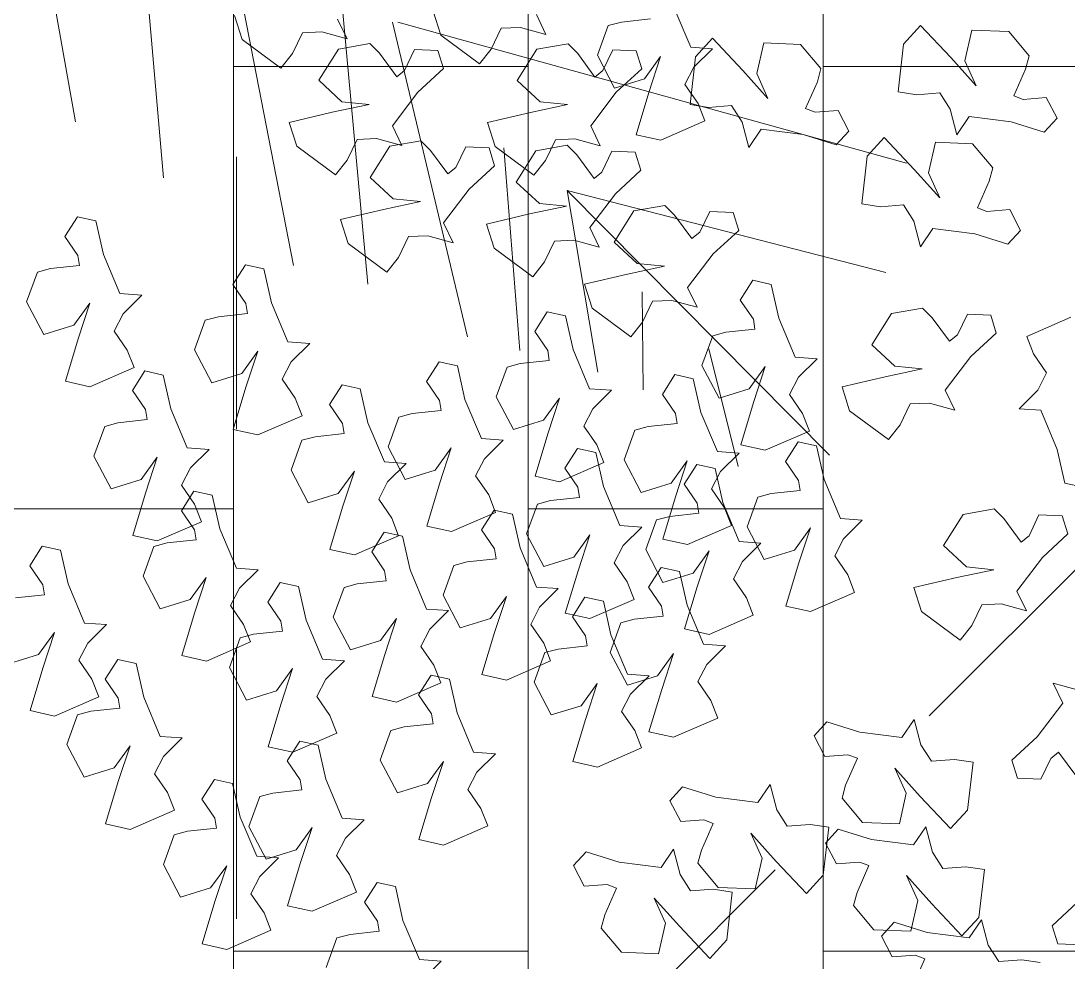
# Model space of a CAD drawing. Header units: metres. Extents: x 8 to 2416, y -346 to 476.
# Drawn here: x 26.9525 to 27.4336, y 45.8587 to 46.2911 of the extents above; entities that cross this region are included whole.
import ezdxf

# ---------------------------------------------------------------- set-up
doc = ezdxf.new("R2010")
doc.units = ezdxf.units.M
doc.linetypes.add('0', pattern=[0])
doc.linetypes.add('HIDDEN2', pattern=[0.1875, 0.125, -0.0625])
doc.layers.get('0').update_dxf_attribs({"color": 250, "linetype": '0', "lineweight": 20})
doc.layers.add('ARBOLES', color=86, linetype='Continuous', lineweight=0)
doc.layers.add('baños', color=140, linetype='Continuous', lineweight=0)
doc.layers.add('hatch piso', color=253, linetype='Continuous', lineweight=0, transparency=0.7)
doc.layers.add('Techos 1', color=7, linetype='HIDDEN2', lineweight=9, true_color=0x42391a)

# ---------------------------------------------------------------- blocks, each defined once
blk = doc.blocks.new('palma a')
at = {"layer": 'ARBOLES', "color": 87, "true_color": 0x4f6a34}
for p, q in [((1165.69904, 91.00762), (1165.7683, 90.61453)), ((1165.79149, 90.89186), (1165.81845, 90.58264)), ((1165.83207, 90.84302), (1165.89236, 90.53274)), ((1165.91688, 90.71613), (1165.93474, 90.52216)), ((1165.9487, 90.67138), (1165.9914, 90.49217)), ((1165.95183, 90.6714), (1166.24144, 90.59107)), ((1166.01213, 90.59973), (1166.02122, 90.48449)), ((1166.04822, 90.57555), (1166.06558, 90.4721)), ((1166.04822, 90.57555), (1166.19757, 90.42492)), ((1166.04822, 90.57555), (1166.22954, 90.5288)), ((1166.09092, 90.51778), (1166.09141, 90.46204)), ((1166.12889, 90.48543), (1166.14564, 90.41831))]:
    blk.add_line(p, q, dxfattribs=at)
blk = doc.blocks.new('TREES')
at = {"layer": 'ARBOLES', "color": 252, "true_color": 0x8da178}
for p, q in [((-0.04252, 0.05906), (-0.0466, 0.06668)), ((0.00379, 0.06784), (0.00069, 0.06375)), ((0.01055, 0.06189), (0.00379, 0.06784)), ((0.01428, 0.06788), (0.01346, 0.06151)), ((0.02182, 0.06829), (0.01428, 0.06788)), ((0.02641, 0.06375), (0.02182, 0.06829)), ((-0.07218, 0.05887), (-0.07449, 0.06271)), ((-0.05708, 0.06282), (-0.0597, 0.06185)), ((-0.05124, 0.06402), (-0.05708, 0.06282)), ((0.00069, 0.06375), (0.00049, 0.05392)), ((0.02594, 0.061), (0.02641, 0.06375)), ((-0.09551, 0.06143), (-0.09352, 0.05671)), ((-0.0597, 0.06185), (-0.06133, 0.05561)), ((-0.03826, 0.06127), (-0.04136, 0.05718)), ((-0.0315, 0.05532), (-0.03826, 0.06127)), ((-0.02777, 0.06131), (-0.02859, 0.05494)), ((-0.02023, 0.06172), (-0.02777, 0.06131)), ((-0.01564, 0.05718), (-0.02023, 0.06172)), ((0.01622, 0.05665), (0.01055, 0.06189)), ((0.01346, 0.06151), (0.01622, 0.05665)), ((0.02406, 0.05535), (0.02594, 0.061)), ((-0.11248, 0.05417), (-0.1148, 0.05801)), ((-0.083, 0.05484), (-0.08138, 0.05925)), ((-0.08138, 0.05925), (-0.07745, 0.0598)), ((-0.07745, 0.0598), (-0.07218, 0.05887)), ((-0.03804, 0.05914), (-0.04252, 0.05906)), ((-0.04148, 0.05504), (-0.03804, 0.05914)), ((-0.13581, 0.05674), (-0.13382, 0.05201)), ((-0.09352, 0.05671), (-0.08511, 0.05162)), ((-0.07373, 0.05568), (-0.07715, 0.04895)), ((-0.06751, 0.05739), (-0.07373, 0.05568)), ((-0.06536, 0.05561), (-0.06751, 0.05739)), ((-0.0614, 0.05115), (-0.06536, 0.05561)), ((-0.06133, 0.05561), (-0.0572, 0.04928)), ((-0.05831, 0.05701), (-0.05993, 0.0526)), ((-0.05355, 0.05726), (-0.05831, 0.05701)), ((-0.05206, 0.05373), (-0.05355, 0.05726)), ((-0.05128, 0.05175), (-0.04845, 0.05658)), ((-0.04845, 0.05658), (-0.05015, 0.04905)), ((-0.04136, 0.05718), (-0.04156, 0.04735)), ((-0.01611, 0.05443), (-0.01564, 0.05718)), ((0.03068, 0.0556), (0.02605, 0.0548)), ((0.03328, 0.0516), (0.03068, 0.0556)), ((-0.1233, 0.05014), (-0.12168, 0.05455)), ((-0.12168, 0.05455), (-0.11775, 0.0551)), ((-0.11775, 0.0551), (-0.11248, 0.05417)), ((-0.10781, 0.05364), (-0.11403, 0.05193)), ((-0.10566, 0.05186), (-0.10781, 0.05364)), ((-0.09385, 0.05351), (-0.09861, 0.05326)), ((-0.09236, 0.04998), (-0.09385, 0.05351)), ((-0.08511, 0.05162), (-0.083, 0.05484)), ((-0.05678, 0.04846), (-0.05206, 0.05373)), ((-0.04297, 0.05136), (-0.04148, 0.05504)), ((-0.02583, 0.05007), (-0.0315, 0.05532)), ((-0.02859, 0.05494), (-0.02583, 0.05007)), ((-0.01799, 0.04878), (-0.01611, 0.05443)), ((0.00049, 0.05392), (0.00433, 0.05371)), ((0.00433, 0.05371), (0.00896, 0.05451)), ((0.00896, 0.05451), (0.0114, 0.05138)), ((0.02605, 0.0548), (0.02406, 0.05535)), ((-0.13382, 0.05201), (-0.12541, 0.04692)), ((-0.11403, 0.05193), (-0.11745, 0.0452)), ((-0.1017, 0.0474), (-0.10566, 0.05186)), ((-0.09861, 0.05326), (-0.10023, 0.04885)), ((-0.05993, 0.0526), (-0.0614, 0.05115)), ((-0.0572, 0.04928), (-0.05128, 0.05175)), ((-0.03996, 0.04775), (-0.04297, 0.05136)), ((0.0114, 0.05138), (0.01324, 0.04635)), ((0.03096, 0.04854), (0.03328, 0.0516)), ((-0.12541, 0.04692), (-0.1233, 0.05014)), ((-0.09708, 0.04471), (-0.09236, 0.04998)), ((0.01324, 0.04635), (0.0154, 0.05028)), ((0.0154, 0.05028), (0.02404, 0.05)), ((0.02404, 0.05), (0.03096, 0.04854)), ((-0.10023, 0.04885), (-0.1017, 0.0474)), ((-0.07715, 0.04895), (-0.07204, 0.04505)), ((-0.06134, 0.04112), (-0.05678, 0.04846)), ((-0.05015, 0.04905), (-0.05193, 0.04022)), ((-0.04156, 0.04735), (-0.03772, 0.04714)), ((-0.03822, 0.04432), (-0.03996, 0.04775)), ((-0.03772, 0.04714), (-0.03309, 0.04794)), ((-0.03309, 0.04794), (-0.03065, 0.04481)), ((-0.016, 0.04822), (-0.01799, 0.04878)), ((-0.01137, 0.04902), (-0.016, 0.04822)), ((-0.00877, 0.04502), (-0.01137, 0.04902)), ((-0.11745, 0.0452), (-0.11235, 0.0413)), ((-0.06645, 0.04501), (-0.07382, 0.04272)), ((-0.07204, 0.04505), (-0.06645, 0.04501)), ((-0.01109, 0.04197), (-0.00877, 0.04502)), ((-0.10164, 0.03737), (-0.09708, 0.04471)), ((-0.04684, 0.03958), (-0.03822, 0.04432)), ((-0.03065, 0.04481), (-0.02881, 0.03978)), ((-0.02881, 0.03978), (-0.02665, 0.04371)), ((-0.02665, 0.04371), (-0.01801, 0.04343)), ((-0.01801, 0.04343), (-0.01109, 0.04197)), ((-0.00146, 0.04438), (-0.00456, 0.04029)), ((0.0053, 0.03842), (-0.00146, 0.04438)), ((0.00903, 0.04442), (0.00821, 0.03805)), ((0.01657, 0.04482), (0.00903, 0.04442)), ((0.02116, 0.04029), (0.01657, 0.04482)), ((-0.10675, 0.04126), (-0.11412, 0.03897)), ((-0.11235, 0.0413), (-0.10675, 0.04126)), ((-0.07382, 0.04272), (-0.08236, 0.03984)), ((-0.05903, 0.03728), (-0.06134, 0.04112)), ((-0.11412, 0.03897), (-0.12266, 0.03609)), ((-0.08236, 0.03984), (-0.08037, 0.03512)), ((-0.05193, 0.04022), (-0.04684, 0.03958)), ((-0.00456, 0.04029), (-0.00476, 0.03046)), ((0.02069, 0.03754), (0.02116, 0.04029)), ((-0.09933, 0.03353), (-0.10164, 0.03737)), ((-0.06576, 0.03674), (-0.07198, 0.03504)), ((-0.06985, 0.03325), (-0.06823, 0.03766)), ((-0.06823, 0.03766), (-0.0643, 0.03821)), ((-0.06361, 0.03497), (-0.06576, 0.03674)), ((-0.0643, 0.03821), (-0.05903, 0.03728)), ((-0.05656, 0.03637), (-0.05818, 0.03196)), ((-0.0518, 0.03662), (-0.05656, 0.03637)), ((-0.05031, 0.03308), (-0.0518, 0.03662)), ((0.01097, 0.03318), (0.0053, 0.03842)), ((0.00821, 0.03805), (0.01097, 0.03318)), ((0.01881, 0.03188), (0.02069, 0.03754)), ((-0.12266, 0.03609), (-0.12067, 0.03137)), ((-0.10853, 0.03391), (-0.1046, 0.03446)), ((-0.1046, 0.03446), (-0.09933, 0.03353)), ((-0.09554, 0.03487), (-0.10176, 0.03316)), ((-0.09339, 0.03309), (-0.09554, 0.03487)), ((-0.08634, 0.03449), (-0.08796, 0.03009)), ((-0.08158, 0.03474), (-0.08634, 0.03449)), ((-0.08009, 0.03121), (-0.08158, 0.03474)), ((-0.08037, 0.03512), (-0.07195, 0.03003)), ((-0.07198, 0.03504), (-0.0754, 0.0283)), ((-0.05965, 0.03051), (-0.06361, 0.03497)), ((-0.11015, 0.0295), (-0.10853, 0.03391)), ((-0.10176, 0.03316), (-0.10518, 0.02643)), ((-0.08944, 0.02863), (-0.09339, 0.03309)), ((-0.07195, 0.03003), (-0.06985, 0.03325)), ((-0.05503, 0.02782), (-0.05031, 0.03308)), ((0.02543, 0.03213), (0.02081, 0.03133)), ((0.02803, 0.02813), (0.02543, 0.03213)), ((-0.12067, 0.03137), (-0.11226, 0.02628)), ((-0.08796, 0.03009), (-0.08944, 0.02863)), ((-0.08481, 0.02594), (-0.08009, 0.03121)), ((-0.05818, 0.03196), (-0.05965, 0.03051)), ((-0.00476, 0.03046), (-0.00092, 0.03025)), ((-0.00092, 0.03025), (0.00371, 0.03105)), ((0.00371, 0.03105), (0.00615, 0.02792)), ((0.02081, 0.03133), (0.01881, 0.03188)), ((-0.11226, 0.02628), (-0.11015, 0.0295)), ((-0.0754, 0.0283), (-0.07029, 0.02441)), ((-0.05959, 0.02047), (-0.05503, 0.02782)), ((0.00615, 0.02792), (0.00799, 0.02289)), ((0.02571, 0.02508), (0.02803, 0.02813)), ((-0.10518, 0.02643), (-0.10008, 0.02253)), ((-0.08938, 0.0186), (-0.08481, 0.02594)), ((-0.04473, 0.0264), (-0.05095, 0.0247)), ((-0.04257, 0.02462), (-0.04473, 0.0264)), ((-0.03552, 0.02603), (-0.03714, 0.02162)), ((-0.03076, 0.02627), (-0.03552, 0.02603)), ((-0.02927, 0.02274), (-0.03076, 0.02627)), ((0.00799, 0.02289), (0.01015, 0.02681)), ((0.01015, 0.02681), (0.01879, 0.02653)), ((0.01879, 0.02653), (0.02571, 0.02508)), ((-0.0647, 0.02437), (-0.07207, 0.02208)), ((-0.07029, 0.02441), (-0.0647, 0.02437)), ((-0.05095, 0.0247), (-0.05436, 0.01796)), ((-0.03862, 0.02016), (-0.04257, 0.02462)), ((-0.09448, 0.0225), (-0.10186, 0.0202)), ((-0.10008, 0.02253), (-0.09448, 0.0225)), ((-0.07207, 0.02208), (-0.08061, 0.0192)), ((-0.03714, 0.02162), (-0.03862, 0.02016)), ((-0.03399, 0.01748), (-0.02927, 0.02274)), ((-0.10186, 0.0202), (-0.11039, 0.01733)), ((-0.05728, 0.01664), (-0.05959, 0.02047)), ((-0.11039, 0.01733), (-0.1084, 0.0126)), ((-0.08706, 0.01476), (-0.08938, 0.0186)), ((-0.08061, 0.0192), (-0.07862, 0.01447)), ((-0.06648, 0.01701), (-0.06255, 0.01757)), ((-0.06255, 0.01757), (-0.05728, 0.01664)), ((-0.05436, 0.01796), (-0.04926, 0.01407)), ((-0.03856, 0.01013), (-0.03399, 0.01748)), ((-0.09788, 0.01073), (-0.09626, 0.01514)), ((-0.09626, 0.01514), (-0.09233, 0.01569)), ((-0.09233, 0.01569), (-0.08706, 0.01476)), ((-0.0681, 0.01261), (-0.06648, 0.01701)), ((-0.16389, 0.01286), (-0.16606, 0.00861)), ((-0.16009, 0.01238), (-0.16389, 0.01286)), ((-0.07862, 0.01447), (-0.07021, 0.00938)), ((-0.04366, 0.01403), (-0.05104, 0.01174)), ((-0.04926, 0.01407), (-0.04366, 0.01403)), ((-0.02543, 0.01286), (-0.0276, 0.00861)), ((-0.02163, 0.01238), (-0.02543, 0.01286)), ((-0.15789, 0.00566), (-0.16009, 0.01238)), ((-0.1084, 0.0126), (-0.09999, 0.00751)), ((-0.09999, 0.00751), (-0.09788, 0.01073)), ((-0.07021, 0.00938), (-0.0681, 0.01261)), ((-0.05104, 0.01174), (-0.05957, 0.00886)), ((-0.01943, 0.00566), (-0.02163, 0.01238)), ((0.03991, 0.01142), (0.03129, 0.00668)), ((-0.16606, 0.00861), (-0.16305, 0.005)), ((-0.05957, 0.00886), (-0.05758, 0.00413)), ((-0.03624, 0.0063), (-0.03856, 0.01013)), ((-0.0276, 0.00861), (-0.02459, 0.005)), ((0.00337, 0.00875), (-0.00005, 0.00202)), ((0.00959, 0.01046), (0.00337, 0.00875)), ((0.01174, 0.00868), (0.00959, 0.01046)), ((0.0157, 0.00422), (0.01174, 0.00868)), ((0.0188, 0.01008), (0.01717, 0.00567)), ((0.02356, 0.01033), (0.0188, 0.01008)), ((0.02504, 0.0068), (0.02356, 0.01033)), ((-0.04706, 0.00226), (-0.04544, 0.00667)), ((-0.04544, 0.00667), (-0.04151, 0.00722)), ((-0.04151, 0.00722), (-0.03624, 0.0063)), ((0.02032, 0.00153), (0.02504, 0.0068)), ((0.03129, 0.00668), (0.03303, 0.00325)), ((-0.16305, 0.005), (-0.16253, 0.003)), ((-0.15381, -0.00196), (-0.15789, 0.00566)), ((-0.12884, 0.00629), (-0.13101, 0.00204)), ((-0.12504, 0.00581), (-0.12884, 0.00629)), ((-0.12284, -0.00091), (-0.12504, 0.00581)), ((-0.02459, 0.005), (-0.02407, 0.003)), ((-0.01535, -0.00196), (-0.01943, 0.00566)), ((0.01717, 0.00567), (0.0157, 0.00422)), ((-0.16253, 0.003), (-0.16837, 0.0018)), ((-0.06662, 0.00254), (-0.06879, -0.00171)), ((-0.06282, 0.00206), (-0.06662, 0.00254)), ((-0.05758, 0.00413), (-0.04917, -0.00096)), ((-0.04917, -0.00096), (-0.04706, 0.00226)), ((-0.02407, 0.003), (-0.02991, 0.0018)), ((0.03303, 0.00325), (0.03604, -0.00036)), ((-0.17098, 0.00083), (-0.17261, -0.00541)), ((-0.16837, 0.0018), (-0.17098, 0.00083)), ((-0.13101, 0.00204), (-0.128, -0.00157)), ((-0.06062, -0.00466), (-0.06282, 0.00206)), ((-0.03253, 0.00083), (-0.03416, -0.00541)), ((-0.02991, 0.0018), (-0.03253, 0.00083)), ((-0.00005, 0.00202), (0.00506, -0.00188)), ((0.01576, -0.00581), (0.02032, 0.00153)), ((-0.14933, -0.00188), (-0.15381, -0.00196)), ((-0.15277, -0.00598), (-0.14933, -0.00188)), ((-0.128, -0.00157), (-0.12748, -0.00357)), ((-0.11876, -0.00854), (-0.12284, -0.00091)), ((-0.06879, -0.00171), (-0.06578, -0.00532)), ((-0.01087, -0.00188), (-0.01535, -0.00196)), ((-0.01431, -0.00598), (-0.01087, -0.00188)), ((0.01066, -0.00192), (0.00328, -0.00421)), ((0.00506, -0.00188), (0.01066, -0.00192)), ((0.03604, -0.00036), (0.03455, -0.00404)), ((-0.12748, -0.00357), (-0.13332, -0.00477)), ((0.00328, -0.00421), (-0.00526, -0.00709)), ((0.03455, -0.00404), (0.03111, -0.00814)), ((-0.17261, -0.00541), (-0.16849, -0.01174)), ((-0.16257, -0.00927), (-0.15973, -0.00444)), ((-0.15973, -0.00444), (-0.16144, -0.01197)), ((-0.15426, -0.00966), (-0.15277, -0.00598)), ((-0.13593, -0.00574), (-0.13756, -0.01198)), ((-0.13332, -0.00477), (-0.13593, -0.00574)), ((-0.06578, -0.00532), (-0.06526, -0.00732)), ((-0.05654, -0.01229), (-0.06062, -0.00466)), ((-0.03416, -0.00541), (-0.03004, -0.01174)), ((-0.02411, -0.00927), (-0.02128, -0.00444)), ((-0.02128, -0.00444), (-0.02298, -0.01197)), ((-0.0158, -0.00966), (-0.01431, -0.00598)), ((0.01808, -0.00965), (0.01576, -0.00581)), ((-0.11428, -0.00845), (-0.11876, -0.00854)), ((-0.11772, -0.01255), (-0.11428, -0.00845)), ((-0.0711, -0.00852), (-0.07371, -0.00949)), ((-0.06526, -0.00732), (-0.0711, -0.00852)), ((-0.03945, -0.0078), (-0.04162, -0.01205)), ((-0.03565, -0.00828), (-0.03945, -0.0078)), ((-0.03345, -0.015), (-0.03565, -0.00828)), ((-0.00526, -0.00709), (-0.00327, -0.01181)), ((0.03111, -0.00814), (0.03559, -0.00805)), ((0.03559, -0.00805), (0.03967, -0.01568)), ((-0.16849, -0.01174), (-0.16257, -0.00927)), ((-0.15125, -0.01327), (-0.15426, -0.00966)), ((-0.08765, -0.00968), (-0.08982, -0.01393)), ((-0.08385, -0.01016), (-0.08765, -0.00968)), ((-0.08165, -0.01688), (-0.08385, -0.01016)), ((-0.07371, -0.00949), (-0.07534, -0.01573)), ((-0.03004, -0.01174), (-0.02411, -0.00927)), ((-0.01279, -0.01327), (-0.0158, -0.00966)), ((0.00725, -0.01368), (0.00887, -0.00927)), ((0.00887, -0.00927), (0.0128, -0.00872)), ((0.0128, -0.00872), (0.01808, -0.00965)), ((-0.16144, -0.01197), (-0.16321, -0.0208)), ((-0.13756, -0.01198), (-0.13344, -0.01831)), ((-0.12752, -0.01584), (-0.12468, -0.01101)), ((-0.12468, -0.01101), (-0.12639, -0.01854)), ((-0.1192, -0.01623), (-0.11772, -0.01255)), ((-0.05206, -0.0122), (-0.05654, -0.01229)), ((-0.0555, -0.0163), (-0.05206, -0.0122)), ((-0.04162, -0.01205), (-0.03861, -0.01566)), ((-0.02298, -0.01197), (-0.02476, -0.0208)), ((-0.00327, -0.01181), (0.00515, -0.0169)), ((-0.14951, -0.0167), (-0.15125, -0.01327)), ((-0.08982, -0.01393), (-0.08681, -0.01753)), ((-0.0653, -0.01959), (-0.06246, -0.01476)), ((-0.06246, -0.01476), (-0.06417, -0.02229)), ((-0.01106, -0.0167), (-0.01279, -0.01327)), ((0.00515, -0.0169), (0.00725, -0.01368)), ((-0.15813, -0.02144), (-0.14951, -0.0167)), ((-0.13344, -0.01831), (-0.12752, -0.01584)), ((-0.1162, -0.01984), (-0.1192, -0.01623)), ((-0.10692, -0.01625), (-0.10909, -0.0205)), ((-0.10312, -0.01673), (-0.10692, -0.01625)), ((-0.10092, -0.02345), (-0.10312, -0.01673)), ((-0.07757, -0.0245), (-0.08165, -0.01688)), ((-0.07534, -0.01573), (-0.07122, -0.02206)), ((-0.05698, -0.01998), (-0.0555, -0.0163)), ((-0.03861, -0.01566), (-0.03809, -0.01767)), ((-0.02937, -0.02263), (-0.03345, -0.015)), ((-0.01967, -0.02144), (-0.01106, -0.0167)), ((0.03967, -0.01568), (0.04187, -0.0224)), ((-0.14724, -0.01718), (-0.14941, -0.02142)), ((-0.14344, -0.01766), (-0.14724, -0.01718)), ((-0.14124, -0.02438), (-0.14344, -0.01766)), ((-0.12639, -0.01854), (-0.12816, -0.02737)), ((-0.08681, -0.01753), (-0.08629, -0.01954)), ((-0.04393, -0.01886), (-0.04654, -0.01983)), ((-0.03809, -0.01767), (-0.04393, -0.01886)), ((-0.01317, -0.01907), (-0.01533, -0.02332)), ((-0.00936, -0.01955), (-0.01317, -0.01907)), ((-0.16321, -0.0208), (-0.15813, -0.02144)), ((-0.11446, -0.02327), (-0.1162, -0.01984)), ((-0.10909, -0.0205), (-0.10608, -0.02411)), ((-0.09213, -0.02073), (-0.09475, -0.02171)), ((-0.08629, -0.01954), (-0.09213, -0.02073)), ((-0.07122, -0.02206), (-0.0653, -0.01959)), ((-0.05398, -0.02359), (-0.05698, -0.01998)), ((-0.04654, -0.01983), (-0.04818, -0.02607)), ((-0.02476, -0.0208), (-0.01967, -0.02144)), ((-0.00716, -0.02627), (-0.00936, -0.01955)), ((-0.14941, -0.02142), (-0.1464, -0.02503)), ((-0.12307, -0.02801), (-0.11446, -0.02327)), ((-0.09684, -0.03107), (-0.10092, -0.02345)), ((-0.09475, -0.02171), (-0.09638, -0.02795)), ((-0.06417, -0.02229), (-0.06594, -0.03112)), ((-0.02489, -0.02254), (-0.02937, -0.02263)), ((-0.02833, -0.02664), (-0.02489, -0.02254)), ((-0.01533, -0.02332), (-0.01233, -0.02693)), ((0.04187, -0.0224), (0.04567, -0.02288)), ((-0.1464, -0.02503), (-0.14588, -0.02704)), ((-0.13716, -0.032), (-0.14124, -0.02438)), ((-0.10608, -0.02411), (-0.10556, -0.02611)), ((-0.07309, -0.02441), (-0.07757, -0.0245)), ((-0.07653, -0.02852), (-0.07309, -0.02441)), ((-0.05785, -0.0247), (-0.06002, -0.02894)), ((-0.05405, -0.02517), (-0.05785, -0.0247)), ((-0.05185, -0.0319), (-0.05405, -0.02517)), ((-0.05224, -0.02702), (-0.05398, -0.02359)), ((-0.03813, -0.02993), (-0.0353, -0.0251)), ((-0.0353, -0.0251), (-0.037, -0.03263)), ((-0.03332, -0.02564), (-0.03548, -0.02989)), ((-0.02951, -0.02612), (-0.03332, -0.02564)), ((-0.14588, -0.02704), (-0.15172, -0.02823)), ((-0.12816, -0.02737), (-0.12307, -0.02801)), ((-0.1114, -0.0273), (-0.11401, -0.02828)), ((-0.10556, -0.02611), (-0.1114, -0.0273)), ((-0.08633, -0.0318), (-0.0835, -0.02697)), ((-0.0835, -0.02697), (-0.0852, -0.03451)), ((-0.06085, -0.03176), (-0.05224, -0.02702)), ((-0.04818, -0.02607), (-0.04405, -0.0324)), ((-0.02982, -0.03032), (-0.02833, -0.02664)), ((-0.02731, -0.03284), (-0.02951, -0.02612)), ((-0.01233, -0.02693), (-0.0118, -0.02893)), ((-0.00309, -0.0339), (-0.00716, -0.02627)), ((-0.15433, -0.02921), (-0.15596, -0.03545)), ((-0.15172, -0.02823), (-0.15433, -0.02921)), ((-0.11401, -0.02828), (-0.11564, -0.03452)), ((-0.09638, -0.02795), (-0.09226, -0.03427)), ((-0.07802, -0.0322), (-0.07653, -0.02852)), ((-0.06002, -0.02894), (-0.05701, -0.03255)), ((-0.03548, -0.02989), (-0.03248, -0.0335)), ((-0.0118, -0.02893), (-0.01764, -0.03013)), ((0.02799, -0.02897), (0.02177, -0.03068)), ((0.03015, -0.03075), (0.02799, -0.02897)), ((0.0372, -0.02935), (0.03558, -0.03376)), ((0.04196, -0.0291), (0.0372, -0.02935)), ((0.04344, -0.03263), (0.04196, -0.0291)), ((-0.13268, -0.03191), (-0.13716, -0.032)), ((-0.13612, -0.03601), (-0.13268, -0.03191)), ((-0.09236, -0.03099), (-0.09684, -0.03107)), ((-0.0958, -0.03509), (-0.09236, -0.03099)), ((-0.09226, -0.03427), (-0.08633, -0.0318)), ((-0.06594, -0.03112), (-0.06085, -0.03176)), ((-0.04777, -0.03952), (-0.05185, -0.0319)), ((-0.04405, -0.0324), (-0.03813, -0.02993)), ((-0.02681, -0.03393), (-0.02982, -0.03032)), ((-0.02026, -0.0311), (-0.02189, -0.03734)), ((-0.01764, -0.03013), (-0.02026, -0.0311)), ((0.02177, -0.03068), (0.01835, -0.03741)), ((0.0341, -0.03521), (0.03015, -0.03075)), ((-0.1056, -0.03838), (-0.10276, -0.03355)), ((-0.10276, -0.03355), (-0.10447, -0.04108)), ((-0.07501, -0.0358), (-0.07802, -0.0322)), ((-0.05701, -0.03255), (-0.05649, -0.03456)), ((-0.037, -0.03263), (-0.03878, -0.04146)), ((-0.03248, -0.0335), (-0.03196, -0.03551)), ((-0.02324, -0.04047), (-0.02731, -0.03284)), ((-0.02507, -0.03736), (-0.02681, -0.03393)), ((0.0014, -0.03381), (-0.00309, -0.0339)), ((-0.00204, -0.03791), (0.0014, -0.03381)), ((0.03558, -0.03376), (0.0341, -0.03521)), ((0.03872, -0.0379), (0.04344, -0.03263)), ((-0.15596, -0.03545), (-0.15184, -0.04177)), ((-0.14592, -0.0393), (-0.14308, -0.03447)), ((-0.14308, -0.03447), (-0.14479, -0.04201)), ((-0.1376, -0.03969), (-0.13612, -0.03601)), ((-0.11564, -0.03452), (-0.11152, -0.04085)), ((-0.09728, -0.03877), (-0.0958, -0.03509)), ((-0.0852, -0.03451), (-0.08698, -0.04334)), ((-0.07328, -0.03924), (-0.07501, -0.0358)), ((-0.06233, -0.03575), (-0.06495, -0.03673)), ((-0.05649, -0.03456), (-0.06233, -0.03575)), ((-0.03196, -0.03551), (-0.03779, -0.0367)), ((-0.11152, -0.04085), (-0.1056, -0.03838)), ((-0.06495, -0.03673), (-0.06658, -0.04297)), ((-0.04041, -0.03767), (-0.04204, -0.04391)), ((-0.03779, -0.0367), (-0.04041, -0.03767)), ((-0.03369, -0.0421), (-0.02507, -0.03736)), ((-0.02189, -0.03734), (-0.01777, -0.04367)), ((-0.01184, -0.0412), (-0.00901, -0.03637)), ((-0.00901, -0.03637), (-0.01072, -0.0439)), ((-0.00353, -0.04159), (-0.00204, -0.03791)), ((0.01835, -0.03741), (0.02346, -0.04131)), ((0.03416, -0.04524), (0.03872, -0.0379)), ((-0.15184, -0.04177), (-0.14592, -0.0393)), ((-0.1346, -0.0433), (-0.1376, -0.03969)), ((-0.09428, -0.04238), (-0.09728, -0.03877)), ((-0.08189, -0.04398), (-0.07328, -0.03924)), ((-0.07364, -0.03879), (-0.0758, -0.04304)), ((-0.06983, -0.03927), (-0.07364, -0.03879)), ((-0.06763, -0.04599), (-0.06983, -0.03927)), ((-0.04329, -0.03943), (-0.04777, -0.03952)), ((-0.04673, -0.04353), (-0.04329, -0.03943)), ((-0.01876, -0.04038), (-0.02324, -0.04047)), ((-0.02219, -0.04448), (-0.01876, -0.04038)), ((-0.14479, -0.04201), (-0.14656, -0.05084)), ((-0.13497, -0.04066), (-0.13714, -0.04491)), ((-0.13117, -0.04114), (-0.13497, -0.04066)), ((-0.12897, -0.04786), (-0.13117, -0.04114)), ((-0.10447, -0.04108), (-0.10624, -0.04991)), ((-0.09254, -0.04581), (-0.09428, -0.04238)), ((-0.05653, -0.04682), (-0.0537, -0.04199)), ((-0.0537, -0.04199), (-0.0554, -0.04953)), ((-0.03878, -0.04146), (-0.03369, -0.0421)), ((-0.01777, -0.04367), (-0.01184, -0.0412)), ((-0.00052, -0.0452), (-0.00353, -0.04159)), ((0.02906, -0.04135), (0.02168, -0.04364)), ((0.02346, -0.04131), (0.02906, -0.04135)), ((-0.13286, -0.04674), (-0.1346, -0.0433)), ((-0.08698, -0.04334), (-0.08189, -0.04398)), ((-0.0758, -0.04304), (-0.0728, -0.04664)), ((-0.06658, -0.04297), (-0.06245, -0.04929)), ((-0.04822, -0.04721), (-0.04673, -0.04353)), ((-0.04204, -0.04391), (-0.03792, -0.05024)), ((-0.03199, -0.04777), (-0.02916, -0.04294)), ((-0.02916, -0.04294), (-0.03087, -0.05048)), ((-0.02368, -0.04816), (-0.02219, -0.04448)), ((-0.01072, -0.0439), (-0.01249, -0.05273)), ((0.02168, -0.04364), (0.01314, -0.04652)), ((-0.14147, -0.05148), (-0.13286, -0.04674)), ((-0.13714, -0.04491), (-0.13413, -0.04852)), ((-0.10116, -0.05055), (-0.09254, -0.04581)), ((-0.09554, -0.04536), (-0.0977, -0.04961)), ((-0.09173, -0.04584), (-0.09554, -0.04536)), ((-0.08953, -0.05256), (-0.09173, -0.04584)), ((-0.0728, -0.04664), (-0.07227, -0.04865)), ((-0.06356, -0.05361), (-0.06763, -0.04599)), ((-0.06245, -0.04929), (-0.05653, -0.04682)), ((0.00121, -0.04863), (-0.00052, -0.0452)), ((0.01314, -0.04652), (0.01514, -0.05124)), ((0.03648, -0.04908), (0.03416, -0.04524)), ((-0.13413, -0.04852), (-0.13361, -0.05052)), ((-0.12489, -0.05549), (-0.12897, -0.04786)), ((-0.07227, -0.04865), (-0.07811, -0.04984)), ((-0.04521, -0.05082), (-0.04822, -0.04721)), ((-0.03859, -0.04723), (-0.04075, -0.05148)), ((-0.03478, -0.04771), (-0.03859, -0.04723)), ((-0.03792, -0.05024), (-0.03199, -0.04777)), ((-0.03258, -0.05443), (-0.03478, -0.04771)), ((-0.02067, -0.05177), (-0.02368, -0.04816)), ((-0.0074, -0.05337), (0.00121, -0.04863)), ((0.02565, -0.05311), (0.02727, -0.0487)), ((0.02727, -0.0487), (0.03121, -0.04815)), ((0.03121, -0.04815), (0.03648, -0.04908)), ((-0.14656, -0.05084), (-0.14147, -0.05148)), ((-0.13361, -0.05052), (-0.13945, -0.05172)), ((-0.10624, -0.04991), (-0.10116, -0.05055)), ((-0.0977, -0.04961), (-0.0947, -0.05321)), ((-0.08073, -0.05082), (-0.08236, -0.05706)), ((-0.07811, -0.04984), (-0.08073, -0.05082)), ((-0.0554, -0.04953), (-0.05718, -0.05836)), ((-0.04347, -0.05426), (-0.04521, -0.05082)), ((-0.03087, -0.05048), (-0.03264, -0.0593)), ((0.01514, -0.05124), (0.02355, -0.05633)), ((-0.14207, -0.05269), (-0.1437, -0.05893)), ((-0.13945, -0.05172), (-0.14207, -0.05269)), ((-0.0947, -0.05321), (-0.09417, -0.05522)), ((-0.08546, -0.06018), (-0.08953, -0.05256)), ((-0.04075, -0.05148), (-0.03774, -0.05509)), ((-0.01894, -0.0552), (-0.02067, -0.05177)), ((-0.01249, -0.05273), (-0.0074, -0.05337)), ((0.02355, -0.05633), (0.02565, -0.05311)), ((-0.16476, -0.05473), (-0.16692, -0.05898)), ((-0.16095, -0.05521), (-0.16476, -0.05473)), ((-0.15875, -0.06193), (-0.16095, -0.05521)), ((-0.12041, -0.0554), (-0.12489, -0.05549)), ((-0.12385, -0.0595), (-0.12041, -0.0554)), ((-0.09417, -0.05522), (-0.10001, -0.05641)), ((-0.05907, -0.05352), (-0.06356, -0.05361)), ((-0.06251, -0.05762), (-0.05907, -0.05352)), ((-0.05349, -0.05473), (-0.05565, -0.05898)), ((-0.04968, -0.05521), (-0.05349, -0.05473)), ((-0.05209, -0.059), (-0.04347, -0.05426)), ((-0.04748, -0.06193), (-0.04968, -0.05521)), ((-0.03774, -0.05509), (-0.03722, -0.0571)), ((-0.02851, -0.06206), (-0.03258, -0.05443)), ((-0.02755, -0.05994), (-0.01894, -0.0552)), ((-0.11569, -0.05756), (-0.11785, -0.0618)), ((-0.11188, -0.05803), (-0.11569, -0.05756)), ((-0.10263, -0.05739), (-0.10426, -0.06363)), ((-0.10001, -0.05641), (-0.10263, -0.05739)), ((-0.08236, -0.05706), (-0.07824, -0.06338)), ((-0.07231, -0.06091), (-0.06948, -0.05608)), ((-0.06948, -0.05608), (-0.07119, -0.06362)), ((-0.064, -0.06131), (-0.06251, -0.05762)), ((-0.03722, -0.0571), (-0.04306, -0.05829)), ((-0.16692, -0.05898), (-0.16391, -0.06259)), ((-0.1437, -0.05893), (-0.13957, -0.06526)), ((-0.13365, -0.06279), (-0.13082, -0.05796)), ((-0.13082, -0.05796), (-0.13252, -0.06549)), ((-0.12534, -0.06318), (-0.12385, -0.0595)), ((-0.10968, -0.06476), (-0.11188, -0.05803)), ((-0.05718, -0.05836), (-0.05209, -0.059)), ((-0.05565, -0.05898), (-0.05265, -0.06259)), ((-0.04568, -0.05926), (-0.04731, -0.0655)), ((-0.04306, -0.05829), (-0.04568, -0.05926)), ((-0.03264, -0.0593), (-0.02755, -0.05994)), ((-0.15468, -0.06956), (-0.15875, -0.06193)), ((-0.11785, -0.0618), (-0.11485, -0.06541)), ((-0.08097, -0.06009), (-0.08546, -0.06018)), ((-0.08441, -0.0642), (-0.08097, -0.06009)), ((-0.07824, -0.06338), (-0.07231, -0.06091)), ((-0.06099, -0.06491), (-0.064, -0.06131)), ((-0.04341, -0.06956), (-0.04748, -0.06193)), ((-0.02402, -0.06197), (-0.02851, -0.06206)), ((-0.02746, -0.06607), (-0.02402, -0.06197)), ((-0.16391, -0.06259), (-0.16339, -0.06459)), ((-0.13957, -0.06526), (-0.13365, -0.06279)), ((-0.12233, -0.06679), (-0.12534, -0.06318)), ((-0.10426, -0.06363), (-0.10014, -0.06996)), ((-0.09421, -0.06748), (-0.09138, -0.06266)), ((-0.09138, -0.06266), (-0.09309, -0.07019)), ((-0.07119, -0.06362), (-0.07296, -0.07245)), ((-0.05265, -0.06259), (-0.05212, -0.06459)), ((0.04333, -0.06329), (0.04565, -0.06712)), ((0.0486, -0.06421), (0.04333, -0.06329)), ((-0.16339, -0.06459), (-0.16923, -0.06579)), ((-0.13252, -0.06549), (-0.1343, -0.07432)), ((-0.11485, -0.06541), (-0.11432, -0.06742)), ((-0.10561, -0.07238), (-0.10968, -0.06476)), ((-0.0859, -0.06788), (-0.08441, -0.0642)), ((-0.05926, -0.06835), (-0.06099, -0.06491)), ((-0.05796, -0.06579), (-0.06058, -0.06676)), ((-0.05212, -0.06459), (-0.05796, -0.06579)), ((-0.04731, -0.0655), (-0.04319, -0.07183)), ((-0.03726, -0.06936), (-0.03443, -0.06453)), ((-0.03443, -0.06453), (-0.03613, -0.07207)), ((-0.02895, -0.06975), (-0.02746, -0.06607)), ((-0.12059, -0.07022), (-0.12233, -0.06679)), ((-0.11432, -0.06742), (-0.12016, -0.06861)), ((-0.10014, -0.06996), (-0.09421, -0.06748)), ((-0.08289, -0.07148), (-0.0859, -0.06788)), ((-0.06787, -0.07309), (-0.05926, -0.06835)), ((-0.06058, -0.06676), (-0.06221, -0.073)), ((0.04565, -0.06712), (0.04108, -0.07447)), ((-0.15019, -0.06947), (-0.15468, -0.06956)), ((-0.15363, -0.07357), (-0.15019, -0.06947)), ((-0.12921, -0.07496), (-0.12059, -0.07022)), ((-0.12278, -0.06958), (-0.12441, -0.07583)), ((-0.12016, -0.06861), (-0.12278, -0.06958)), ((-0.09309, -0.07019), (-0.09486, -0.07902)), ((-0.03892, -0.06947), (-0.04341, -0.06956)), ((-0.04319, -0.07183), (-0.03726, -0.06936)), ((-0.04236, -0.07357), (-0.03892, -0.06947)), ((-0.02594, -0.07336), (-0.02895, -0.06975)), ((-0.16343, -0.07686), (-0.1606, -0.07203)), ((-0.1606, -0.07203), (-0.1623, -0.07956)), ((-0.10113, -0.07229), (-0.10561, -0.07238)), ((-0.10456, -0.07639), (-0.10113, -0.07229)), ((-0.08116, -0.07492), (-0.08289, -0.07148)), ((-0.07296, -0.07245), (-0.06787, -0.07309)), ((-0.05216, -0.07686), (-0.04933, -0.07203)), ((-0.04933, -0.07203), (-0.05103, -0.07956)), ((-0.03613, -0.07207), (-0.03791, -0.08089)), ((-0.15512, -0.07725), (-0.15363, -0.07357)), ((-0.1343, -0.07432), (-0.12921, -0.07496)), ((-0.08327, -0.07352), (-0.08544, -0.07777)), ((-0.07947, -0.074), (-0.08327, -0.07352)), ((-0.07727, -0.08072), (-0.07947, -0.074)), ((-0.06221, -0.073), (-0.05809, -0.07933)), ((-0.04385, -0.07725), (-0.04236, -0.07357)), ((-0.02421, -0.07679), (-0.02594, -0.07336)), ((0.01577, -0.07329), (0.01361, -0.07721)), ((0.0176, -0.07831), (0.01577, -0.07329)), ((0.04108, -0.07447), (0.03636, -0.07973)), ((-0.16936, -0.07933), (-0.16343, -0.07686)), ((-0.14724, -0.07632), (-0.14941, -0.08057)), ((-0.14344, -0.0768), (-0.14724, -0.07632)), ((-0.14124, -0.08352), (-0.14344, -0.0768)), ((-0.12441, -0.07583), (-0.12029, -0.08215)), ((-0.11436, -0.07968), (-0.11153, -0.07485)), ((-0.11153, -0.07485), (-0.11324, -0.08239)), ((-0.10605, -0.08007), (-0.10456, -0.07639)), ((-0.08977, -0.07966), (-0.08116, -0.07492)), ((-0.05809, -0.07933), (-0.05216, -0.07686)), ((-0.03282, -0.08153), (-0.02421, -0.07679)), ((-0.00196, -0.07547), (-0.00427, -0.07853)), ((0.00496, -0.07693), (-0.00196, -0.07547)), ((0.01361, -0.07721), (0.00496, -0.07693)), ((-0.15211, -0.08086), (-0.15512, -0.07725)), ((-0.09486, -0.07902), (-0.08977, -0.07966)), ((-0.08544, -0.07777), (-0.08243, -0.08138)), ((-0.04084, -0.08086), (-0.04385, -0.07725)), ((-0.00427, -0.07853), (-0.00168, -0.08253)), ((0.02005, -0.08144), (0.0176, -0.07831)), ((0.04261, -0.08302), (0.04423, -0.07861)), ((0.04423, -0.07861), (0.04571, -0.07715)), ((0.04571, -0.07715), (0.04966, -0.08161)), ((-0.1623, -0.07956), (-0.16408, -0.08839)), ((-0.15038, -0.08429), (-0.15211, -0.08086)), ((-0.14941, -0.08057), (-0.1464, -0.08418)), ((-0.12029, -0.08215), (-0.11436, -0.07968)), ((-0.10304, -0.08368), (-0.10605, -0.08007)), ((-0.07319, -0.08835), (-0.07727, -0.08072)), ((-0.05103, -0.07956), (-0.05281, -0.08839)), ((-0.03911, -0.08429), (-0.04084, -0.08086)), ((-0.03791, -0.08089), (-0.03282, -0.08153)), ((0.02467, -0.08064), (0.02005, -0.08144)), ((0.02852, -0.08086), (0.02467, -0.08064)), ((0.02831, -0.09069), (0.02852, -0.08086)), ((0.03636, -0.07973), (0.03785, -0.08326)), ((-0.11324, -0.08239), (-0.11501, -0.09122)), ((-0.08243, -0.08138), (-0.08191, -0.08338)), ((-0.00168, -0.08253), (0.00295, -0.08173)), ((0.00295, -0.08173), (0.00495, -0.08228)), ((0.00495, -0.08228), (0.00306, -0.08793)), ((0.03785, -0.08326), (0.04261, -0.08302)), ((-0.15899, -0.08903), (-0.15038, -0.08429)), ((-0.1464, -0.08418), (-0.14588, -0.08618)), ((-0.13716, -0.09115), (-0.14124, -0.08352)), ((-0.10131, -0.08711), (-0.10304, -0.08368)), ((-0.08775, -0.08458), (-0.09036, -0.08555)), ((-0.08191, -0.08338), (-0.08775, -0.08458)), ((-0.04772, -0.08903), (-0.03911, -0.08429)), ((0.01278, -0.08358), (0.01846, -0.08882)), ((0.01555, -0.08845), (0.01278, -0.08358)), ((-0.15172, -0.08738), (-0.15433, -0.08835)), ((-0.14588, -0.08618), (-0.15172, -0.08738)), ((-0.10992, -0.09186), (-0.10131, -0.08711)), ((-0.09036, -0.08555), (-0.09199, -0.09179)), ((-0.16408, -0.08839), (-0.15899, -0.08903)), ((-0.15433, -0.08835), (-0.15596, -0.09459)), ((-0.10869, -0.08947), (-0.11085, -0.09371)), ((-0.10489, -0.08994), (-0.10869, -0.08947)), ((-0.06871, -0.08826), (-0.07319, -0.08835)), ((-0.07215, -0.09236), (-0.06871, -0.08826)), ((-0.05281, -0.08839), (-0.04772, -0.08903)), ((-0.01228, -0.08925), (-0.01445, -0.09318)), ((-0.01045, -0.09428), (-0.01228, -0.08925)), ((0.00306, -0.08793), (0.0026, -0.09069)), ((0.01473, -0.09481), (0.01555, -0.08845)), ((0.01846, -0.08882), (0.02522, -0.09477)), ((-0.13268, -0.09106), (-0.13716, -0.09115)), ((-0.13612, -0.09516), (-0.13268, -0.09106)), ((-0.11501, -0.09122), (-0.10992, -0.09186)), ((-0.10269, -0.09667), (-0.10489, -0.08994)), ((-0.09199, -0.09179), (-0.08787, -0.09812)), ((-0.08195, -0.09565), (-0.07911, -0.09082)), ((-0.07911, -0.09082), (-0.08082, -0.09835)), ((-0.03001, -0.09144), (-0.03232, -0.09449)), ((-0.02309, -0.0929), (-0.03001, -0.09144)), ((0.0026, -0.09069), (0.00719, -0.09522)), ((0.02522, -0.09477), (0.02831, -0.09069)), ((-0.14592, -0.09845), (-0.14308, -0.09362)), ((-0.14308, -0.09362), (-0.14479, -0.10115)), ((-0.11085, -0.09371), (-0.10785, -0.09732)), ((-0.07364, -0.09604), (-0.07215, -0.09236)), ((-0.01445, -0.09318), (-0.02309, -0.0929)), ((-0.15596, -0.09459), (-0.15184, -0.10092)), ((-0.1376, -0.09884), (-0.13612, -0.09516)), ((-0.08787, -0.09812), (-0.08195, -0.09565)), ((-0.07063, -0.09965), (-0.07364, -0.09604)), ((-0.03232, -0.09449), (-0.02973, -0.09849)), ((-0.00801, -0.09741), (-0.01045, -0.09428)), ((0.00719, -0.09522), (0.01473, -0.09481)), ((0.02015, -0.09488), (0.01799, -0.0988)), ((0.02199, -0.0999), (0.02015, -0.09488)), ((-0.10785, -0.09732), (-0.10733, -0.09933)), ((-0.09861, -0.10429), (-0.10269, -0.09667)), ((-0.02973, -0.09849), (-0.0251, -0.09769)), ((-0.0251, -0.09769), (-0.0231, -0.09825)), ((-0.0231, -0.09825), (-0.02499, -0.1039)), ((-0.00338, -0.09661), (-0.00801, -0.09741)), ((0.00046, -0.09682), (-0.00338, -0.09661)), ((0.00243, -0.09706), (0.00011, -0.10012)), ((0.00026, -0.10665), (0.00046, -0.09682)), ((0.00935, -0.09852), (0.00243, -0.09706)), ((-0.15184, -0.10092), (-0.14592, -0.09845)), ((-0.1346, -0.10245), (-0.1376, -0.09884)), ((-0.12532, -0.09886), (-0.12749, -0.10311)), ((-0.12152, -0.09934), (-0.12532, -0.09886)), ((-0.11932, -0.10606), (-0.12152, -0.09934)), ((-0.10733, -0.09933), (-0.11317, -0.10052)), ((-0.08082, -0.09835), (-0.08259, -0.10718)), ((-0.06889, -0.10308), (-0.07063, -0.09965)), ((-0.01527, -0.09954), (-0.00959, -0.10479)), ((-0.0125, -0.10441), (-0.01527, -0.09954)), ((0.00011, -0.10012), (0.00271, -0.10412)), ((0.01799, -0.0988), (0.00935, -0.09852)), ((0.02443, -0.10303), (0.02199, -0.0999)), ((-0.14479, -0.10115), (-0.14656, -0.10998)), ((-0.13286, -0.10588), (-0.1346, -0.10245)), ((-0.11578, -0.1015), (-0.11741, -0.10774)), ((-0.11317, -0.10052), (-0.11578, -0.1015)), ((0.02906, -0.10223), (0.02443, -0.10303)), ((0.0329, -0.10245), (0.02906, -0.10223)), ((0.0327, -0.11228), (0.0329, -0.10245)), ((-0.12749, -0.10311), (-0.12448, -0.10672)), ((-0.09413, -0.1042), (-0.09861, -0.10429)), ((-0.09757, -0.1083), (-0.09413, -0.1042)), ((-0.07751, -0.10782), (-0.06889, -0.10308)), ((-0.03068, -0.10427), (-0.03285, -0.10819)), ((-0.02885, -0.1093), (-0.03068, -0.10427)), ((-0.02499, -0.1039), (-0.02545, -0.10665)), ((-0.01332, -0.11078), (-0.0125, -0.10441)), ((0.00271, -0.10412), (0.00734, -0.10332)), ((0.00734, -0.10332), (0.00933, -0.10387)), ((0.00933, -0.10387), (0.00745, -0.10952)), ((-0.14147, -0.11062), (-0.13286, -0.10588)), ((-0.12448, -0.10672), (-0.12396, -0.10872)), ((-0.11524, -0.11368), (-0.11932, -0.10606)), ((-0.10737, -0.11159), (-0.10453, -0.10676)), ((-0.10453, -0.10676), (-0.10624, -0.1143)), ((-0.04841, -0.10646), (-0.05072, -0.10951)), ((-0.04149, -0.10791), (-0.04841, -0.10646)), ((-0.02545, -0.10665), (-0.02086, -0.11119)), ((-0.00959, -0.10479), (-0.00284, -0.11074)), ((-0.00284, -0.11074), (0.00026, -0.10665)), ((0.01717, -0.10517), (0.02284, -0.11041)), ((0.01993, -0.11004), (0.01717, -0.10517)), ((-0.12396, -0.10872), (-0.1298, -0.10992)), ((-0.11741, -0.10774), (-0.11329, -0.11406)), ((-0.09905, -0.11198), (-0.09757, -0.1083)), ((-0.08259, -0.10718), (-0.07751, -0.10782)), ((-0.03285, -0.10819), (-0.04149, -0.10791)), ((0.05246, -0.10732), (0.04774, -0.11259)), ((-0.14656, -0.10998), (-0.14147, -0.11062)), ((-0.13241, -0.11089), (-0.13404, -0.11713)), ((-0.1298, -0.10992), (-0.13241, -0.11089)), ((-0.05072, -0.10951), (-0.04813, -0.11351)), ((-0.02641, -0.11243), (-0.02885, -0.1093)), ((-0.02086, -0.11119), (-0.01332, -0.11078)), ((0.00745, -0.10952), (0.00698, -0.11228)), ((0.01911, -0.1164), (0.01993, -0.11004)), ((0.02284, -0.11041), (0.0296, -0.11636)), ((-0.11329, -0.11406), (-0.10737, -0.11159)), ((-0.09605, -0.11559), (-0.09905, -0.11198)), ((-0.04813, -0.11351), (-0.0435, -0.11271)), ((-0.0435, -0.11271), (-0.0415, -0.11326)), ((-0.0415, -0.11326), (-0.04339, -0.11892)), ((-0.02178, -0.11163), (-0.02641, -0.11243)), ((-0.01794, -0.11184), (-0.02178, -0.11163)), ((-0.01814, -0.12167), (-0.01794, -0.11184)), ((0.00698, -0.11228), (0.01157, -0.11681)), ((0.0296, -0.11636), (0.0327, -0.11228)), ((0.03329, -0.11272), (0.03112, -0.11664)), ((0.03512, -0.11775), (0.03329, -0.11272)), ((0.04774, -0.11259), (0.04923, -0.11612)), ((-0.11076, -0.1136), (-0.11524, -0.11368)), ((-0.1142, -0.1177), (-0.11076, -0.1136)), ((-0.10624, -0.1143), (-0.10801, -0.12313)), ((-0.03367, -0.11456), (-0.02799, -0.1198)), ((-0.0309, -0.11943), (-0.03367, -0.11456)), ((0.01556, -0.1149), (0.01324, -0.11796)), ((0.02248, -0.11636), (0.01556, -0.1149)), ((-0.13404, -0.11713), (-0.12992, -0.12346)), ((-0.124, -0.12099), (-0.12116, -0.11616)), ((-0.12116, -0.11616), (-0.12287, -0.12369)), ((-0.09431, -0.11903), (-0.09605, -0.11559)), ((-0.09029, -0.1167), (-0.09245, -0.12095)), ((-0.08648, -0.11718), (-0.09029, -0.1167)), ((-0.08429, -0.1239), (-0.08648, -0.11718)), ((0.01157, -0.11681), (0.01911, -0.1164)), ((0.03112, -0.11664), (0.02248, -0.11636)), ((0.04923, -0.11612), (0.05399, -0.11588)), ((-0.11569, -0.12138), (-0.1142, -0.1177)), ((-0.10292, -0.12377), (-0.09431, -0.11903)), ((-0.04339, -0.11892), (-0.04385, -0.12167)), ((-0.03173, -0.1258), (-0.0309, -0.11943)), ((0.01324, -0.11796), (0.01584, -0.12196)), ((0.03756, -0.12087), (0.03512, -0.11775)), ((-0.12992, -0.12346), (-0.124, -0.12099)), ((-0.11268, -0.12499), (-0.11569, -0.12138)), ((-0.09245, -0.12095), (-0.08945, -0.12456)), ((-0.04385, -0.12167), (-0.03926, -0.1262)), ((-0.02799, -0.1198), (-0.02124, -0.12576)), ((-0.02124, -0.12576), (-0.01814, -0.12167)), ((0.01584, -0.12196), (0.02047, -0.12116)), ((0.02047, -0.12116), (0.02247, -0.12171)), ((0.02247, -0.12171), (0.02058, -0.12736)), ((0.04219, -0.12007), (0.03756, -0.12087)), ((0.04603, -0.12029), (0.04219, -0.12007)), ((-0.12287, -0.12369), (-0.12464, -0.13252)), ((-0.10801, -0.12313), (-0.10292, -0.12377)), ((-0.08021, -0.13153), (-0.08429, -0.1239)), ((-0.11094, -0.12842), (-0.11268, -0.12499)), ((-0.08945, -0.12456), (-0.08893, -0.12656)), ((-0.03926, -0.1262), (-0.03173, -0.1258)), ((-0.09476, -0.12776), (-0.09738, -0.12873)), ((-0.08893, -0.12656), (-0.09476, -0.12776)), ((-0.11956, -0.13316), (-0.11094, -0.12842)), ((-0.09738, -0.12873), (-0.09901, -0.13497)), ((-0.07573, -0.13144), (-0.08021, -0.13153)), ((-0.07917, -0.13554), (-0.07573, -0.13144)), ((-0.12464, -0.13252), (-0.11956, -0.13316))]:
    blk.add_line(p, q, dxfattribs=at)
blk = doc.blocks.new('PL BASE 1N NASAS 09')
at = {"layer": 'Techos 1'}
for q in [(-123.33107, -34.34972), (-119.23107, -38.44972)]:
    blk.add_line((-123.33107, -42.54972), q, dxfattribs=at)
blk = doc.blocks.new('PL MUEBLES 1N NASAS 09')
at = {"layer": 'hatch piso'}
h = blk.add_hatch(dxfattribs=at)
h.set_pattern_fill('AR-BRSTD', color=256, scale=0.002, angle=-90)
h.set_pattern_definition([(270, (38.70153, 39.36118), (0.1354836, -2e-17), []), (0, (38.70153, 39.36118), (0.1354836, 0.2032), [0.1354836, -0.1354836])])
edge = h.paths.add_edge_path()
edge.add_arc((42.20519, 44.72824), 0.02541, 5.5979, 84.4021)
edge.add_line((42.20767, 44.75354), (42.01047, 44.75354))
edge.add_arc((42.01047, 44.83354), 0.08, 180, 270, ccw=False)
edge.add_line((41.93047, 44.83354), (41.93047, 46.55026))
edge.add_line((41.93047, 46.55026), (38.73043, 46.55026))
edge.add_line((38.73043, 46.55026), (38.73043, 39.36118))
edge.add_line((38.73043, 39.36118), (41.93047, 39.36118))
edge.add_line((41.93047, 39.36118), (41.93047, 41.07354))
edge.add_arc((42.01047, 41.07354), 0.08, 91.7582, 180, ccw=False)
edge.add_line((42.00802, 41.1535), (42.19272, 41.1536))
edge.add_arc((42.19047, 41.19354), 0.04, 273.219, 360)
edge.add_line((42.23047, 41.19354), (42.23048, 44.73072))
at = {"layer": 'baños'}
blk.add_blockref('PL BASE 1N NASAS 09', (162.26154, 88.20329), dxfattribs=at)

msp = doc.modelspace()

# ---------------------------------------------------------------- block references
msp.add_blockref('PL MUEBLES 1N NASAS 09', (-11.87892, 0))
at = {"layer": 'ARBOLES', "xscale": 0.8071706068944033, "yscale": 0.8071706068944033, "zscale": 0.8071706068944033}
msp.add_blockref('palma a', (-913.9964, -26.8967), dxfattribs=at)
at = {"layer": 'ARBOLES', "xscale": 2.251120822503859, "yscale": 2.251120822503859, "zscale": 2.251120822503859, "rotation": 354.6252016265699}
msp.add_blockref('TREES', (27.34305, 46.13773), dxfattribs=at)

doc.saveas('drawing.dxf')
